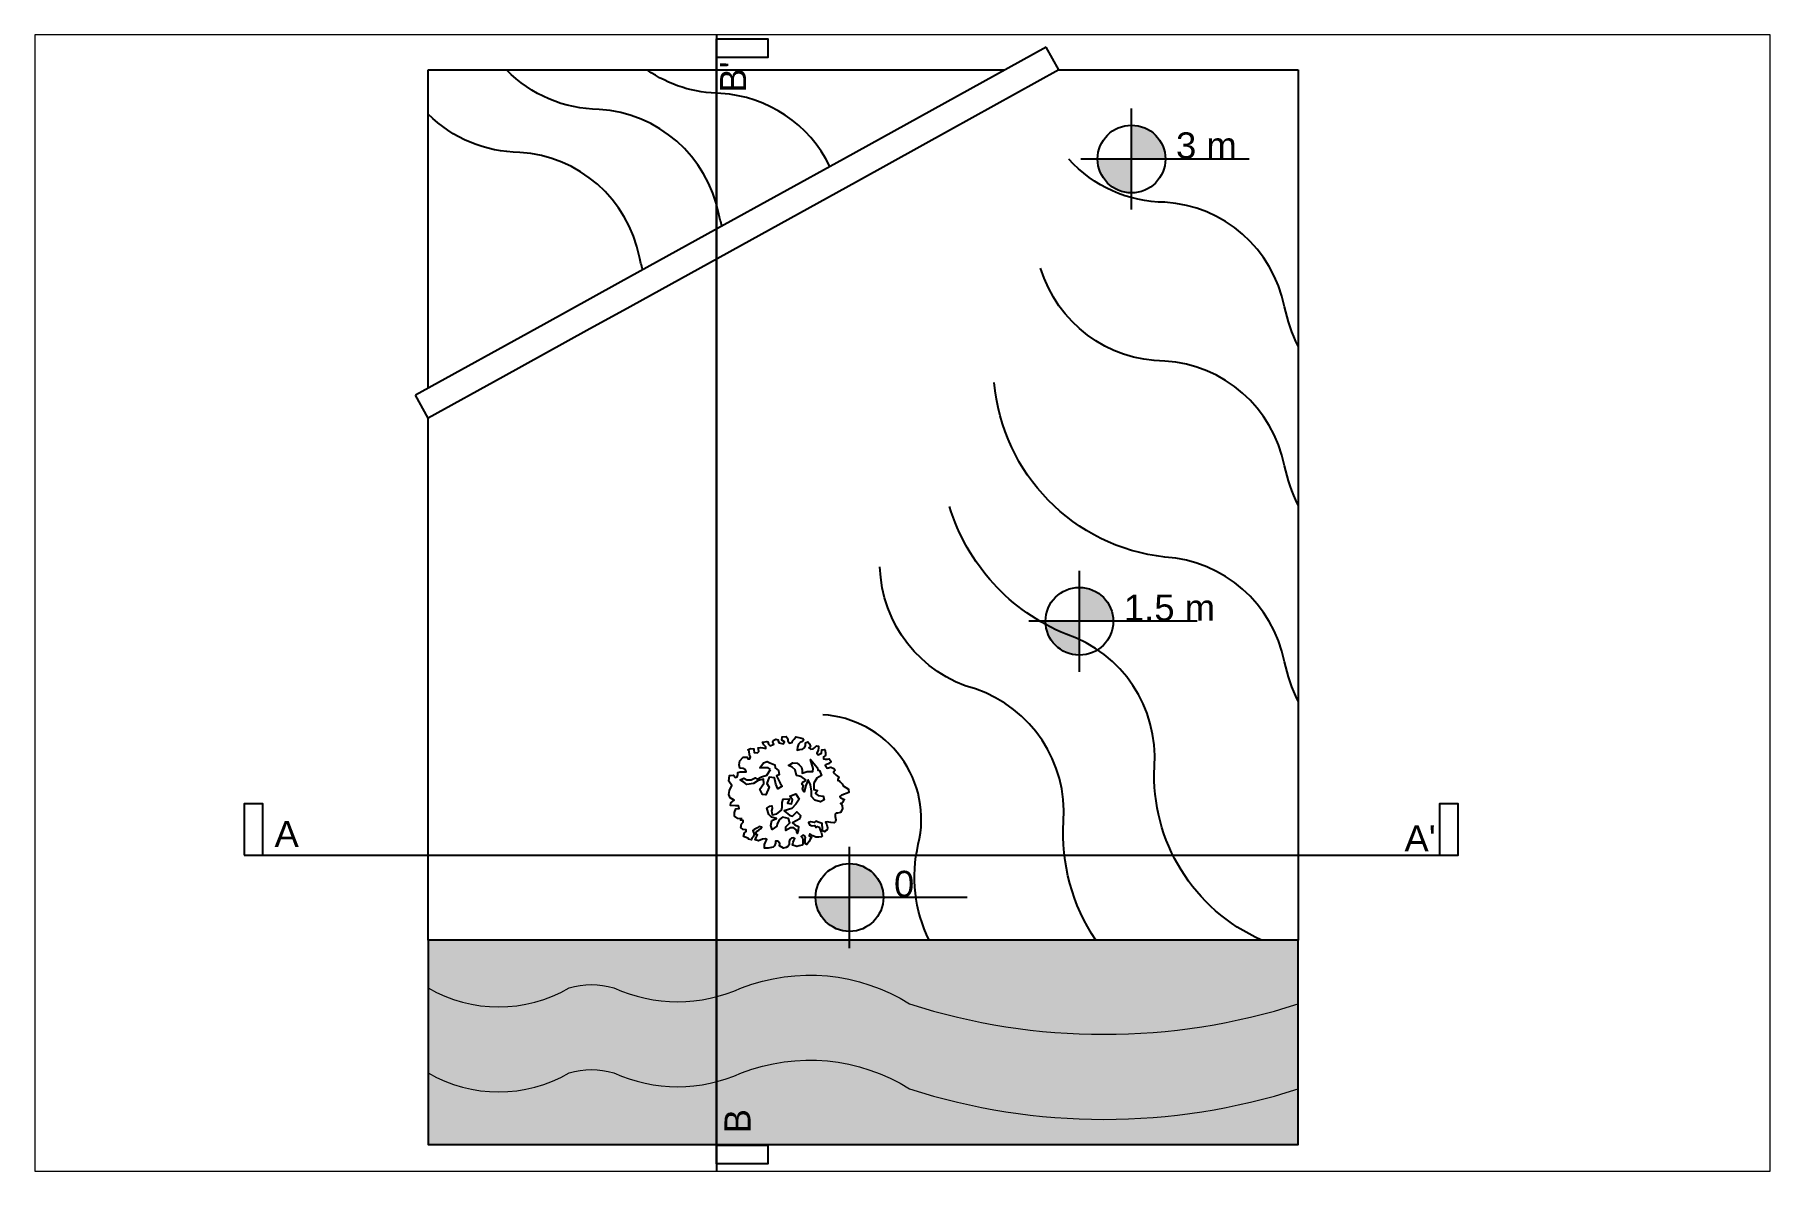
# Paper-space layout 'Layout1' of a CAD drawing. Header units: millimetres. Extents: x 7 to 406, y 0 to 261.
# The model-space entities are those that its viewports show. They can reach past a viewport. Long polylines and large blocks are cut down to what shows.
import ezdxf

# ---------------------------------------------------------------- set-up
doc = ezdxf.new("R2010")
doc.units = ezdxf.units.MM
for name, color, linetype in [('A-FLOOR-LEVL', 1, 'Continuous'), ('A-WALL-FULL-EXTR', 1, 'Continuous'), ('ALBERO_PRUNUS', 116, 'Continuous')]:
    doc.layers.add(name, color=color, linetype=linetype)
doc.layers.add('ACQUA - water hatch', color=7, linetype='Continuous', lineweight=0, true_color=0x0f87ff)
doc.layers.add('nplt', color=6, linetype='Continuous', plot=False)
doc.styles.add('Annotativa', font='arial.ttf')

msp = doc.modelspace()

# ---------------------------------------------------------------- hatches: boundary and pattern name
at = {"layer": 'nplt', "true_color": 0x2776bb}
h = msp.add_hatch(color=152, dxfattribs=at)
h.dxf.hatch_style = 1
h.paths.add_polyline_path([(3727.9, 613.7, -0.23721), (4114.5, 577.1, 0.156718), (5007.6, 577.1), (5007.6, 723.8), (3007.6, 723.8), (3007.6, 613.7, 0.269141), (3331.7, 613.7, -0.152554), (3434.1, 613.7, 0.214942)])
at = {"layer": 'nplt', "true_color": 0x105689}
h = msp.add_hatch(color=146, dxfattribs=at)
h.dxf.hatch_style = 1
h.paths.add_polyline_path([(4114.5, 381.6, 0.156718), (5007.6, 381.6), (5007.6, 577.1, -0.156718), (4114.5, 577.1, 0.23721), (3727.9, 613.7, -0.214942), (3434.1, 613.7, 0.152554), (3331.7, 613.7, -0.269141), (3007.6, 613.7), (3007.6, 418.3, 0.269141), (3331.7, 418.3, -0.152554), (3434.1, 418.3, 0.214942), (3727.9, 418.3, -0.23721)])
at = {"layer": 'nplt'}
h = msp.add_hatch(color=5, dxfattribs=at)
h.dxf.hatch_style = 1
h.paths.add_polyline_path([(5007.6, 254.2), (5007.6, 381.6, -0.156718), (4114.5, 381.6, 0.23721), (3727.9, 418.3, -0.214942), (3434.1, 418.3, 0.152554), (3331.7, 418.3, -0.269141), (3007.6, 418.3), (3007.6, 254.2)])

# ---------------------------------------------------------------- linework, layer by layer
for points in [[(3683, 2365, -0.017303), (3675.9, 2392.7, 0.340587), (3400.6, 2633.3, -0.200147), (3187.8, 2723.8, -0.200147)], [(3931.3, 2502, 0.270407), (3680.5, 2669.9, -0.151531), (3510.8, 2723.8, -0.151531)], [(3500.9, 2264.7, -0.018179), (3493.3, 2293.8, 0.340587), (3218.1, 2534.4, -0.197305), (3007.6, 2622.5, -0.197305)], [(5007.6, 2089, -0.057831), (4976.4, 2179.2, 0.340587), (4701.2, 2419.8, -0.209952), (4480.5, 2518.5)], [(5007.6, 1723.8, -0.057831), (4976.4, 1814.1, 0.340587), (4701.2, 2054.6, -0.328806), (4415.6, 2268.2)], [(5007.6, 1273.2, -0.057831), (4976.4, 1363.4, 0.340587), (4701.2, 1604, -0.357305), (4308.9, 2005.8)], [(4923.6, 723.8, -0.310129), (4677.2, 1122.5, 0.340587), (4474.6, 1426.8, -0.22642), (4206.1, 1720.7, -1.578369)], [(4542.2, 723.8, -0.165165), (4468.4, 996.6, 0.340587), (4265.8, 1300.9, -0.328806), (4046.2, 1581.9, -1.578369)], [(4159.3, 723.8, -0.174775), (4134.4, 943.9, 0.46813), (3914.8, 1241.7, -35.640438), (3914.8, 1241.7)]]:
    msp.add_lwpolyline(points, format="xyb")
msp.add_lwpolyline([(3007.6, 723.8), (3007.6, 254.2), (5007.6, 254.2), (5007.6, 723.8)])
at = {"layer": 'A-FLOOR-LEVL'}
msp.add_line((3471.8, 2179.4), (3372.5, 2125.2), dxfattribs=at)
at = {"layer": 'A-WALL-FULL-EXTR'}
for p, q in [((4428.6, 2776.3), (3962.4, 2519.1)), ((4457.6, 2723.8), (4428.6, 2776.3)), ((3007.6, 1992.3), (3007.6, 2723.8)), ((3007.6, 2723.8), (4333.4, 2723.8)), ((4457.6, 2723.8), (4208.6, 2586.3)), ((4457.6, 2723.8), (5007.6, 2723.8)), ((5007.6, 2723.8), (5007.6, 723.8)), ((4208.6, 2586.3), (3996.7, 2469.3)), ((3962.4, 2519.1), (3672.9, 2359.4)), ((3996.7, 2469.3), (3701.2, 2306.1)), ((3672.9, 2359.4), (3443.5, 2232.9)), ((3701.2, 2306.1), (3471.8, 2179.4)), ((3443.5, 2232.9), (3273.5, 2139)), ((3273.5, 2139), (2978.6, 1976.3)), ((3372.5, 2125.2), (3179.7, 2018.8)), ((3179.7, 2018.8), (3007.6, 1923.8)), ((3007.6, 1923.8), (2978.6, 1976.3)), ((3007.6, 723.8), (3007.6, 1923.8)), ((5007.6, 723.8), (3007.6, 723.8))]:
    msp.add_line(p, q, dxfattribs=at)
at = {"layer": 'ACQUA - water hatch'}
for points in [[(3007.6, 613.7, 0.269141), (3331.7, 613.7, -0.152554), (3434.1, 613.7, 0.214942), (3727.9, 613.7, -0.23721), (4114.5, 577.1, 0.156718), (5007.6, 577.1, -1.209674)], [(3007.6, 418.3, 0.269141), (3331.7, 418.3, -0.152554), (3434.1, 418.3, 0.214942), (3727.9, 418.3, -0.23721), (4114.5, 381.6, 0.156718), (5007.6, 381.6, -1.209674)]]:
    msp.add_lwpolyline(points, format="xyb", dxfattribs=at)
at = {"layer": 'ALBERO_PRUNUS'}
for points in [[(3729.4, 1002.7), (3719.7, 1003.1), (3712.1, 1008.2), (3711.6, 1016.7), (3715, 1025.6), (3722.2, 1026), (3721, 1032.3), (3714.2, 1032.3), (3702.7, 1033.2), (3703.6, 1039.6), (3711.2, 1045.5), (3701.5, 1051), (3698.5, 1058.6), (3700.2, 1067.5), (3705.4, 1079), (3698.9, 1088.7), (3700.2, 1101.8), (3709.5, 1103.1), (3713.8, 1097.2), (3718, 1098.9), (3719.7, 1103.5), (3719.3, 1108.6), (3724.8, 1110.3), (3738.3, 1110.7), (3737.1, 1115), (3732, 1117.9), (3723.9, 1118.8), (3722.2, 1126.4), (3724.3, 1135.7), (3731.5, 1144.2), (3738.3, 1144.2), (3740.9, 1144.2), (3742.1, 1140), (3747.2, 1140), (3748.9, 1144.6), (3746.4, 1149.3), (3745.5, 1158.2), (3742.1, 1160.7), (3748.5, 1164.1), (3756.1, 1163.7), (3756.5, 1161.1), (3757.4, 1155.2), (3765, 1153.9), (3768, 1157.3), (3767.1, 1162.8), (3765.9, 1165.8), (3772.2, 1166.7), (3777.3, 1165.4), (3783.7, 1164.5), (3784.1, 1168.3), (3779, 1172.2), (3776, 1178.9), (3785.8, 1180.2), (3788.7, 1179.4), (3789.6, 1174.3), (3793.8, 1170.5), (3801, 1173), (3802.3, 1174.3), (3799.8, 1178.9), (3800.6, 1182.3), (3806.5, 1185.3), (3812.5, 1184.4), (3812.5, 1180.6), (3814.6, 1176.8), (3823.9, 1175.1), (3826.5, 1179.8), (3820.9, 1183.2), (3821.4, 1191.2), (3830.3, 1191.7), (3834.1, 1186.6), (3834.5, 1181.5), (3838.3, 1176.4), (3844.7, 1177.7), (3845.5, 1181.5), (3849.3, 1185.7), (3852.7, 1190.8), (3859.5, 1189.1), (3868.8, 1187.4), (3870.9, 1184.4), (3868, 1180.2), (3862.5, 1177.7), (3859.1, 1174.3), (3857, 1167.1), (3856.1, 1160.3), (3862, 1161.6), (3868, 1162.8), (3873.1, 1165.4), (3875.2, 1171.3), (3875.2, 1176.8), (3880.3, 1179.4), (3884.1, 1174.7), (3886.2, 1168.8), (3882.8, 1165.4), (3887.5, 1162.8), (3893, 1163.3), (3896.8, 1166.7), (3900.2, 1170.5), (3904.8, 1169.6), (3904.8, 1165), (3904, 1160.3), (3901, 1153.1), (3904.4, 1149.3), (3911.6, 1153.1), (3912.9, 1160.7), (3919.2, 1161.6), (3920.9, 1153.9), (3920.9, 1148), (3916.3, 1144.6), (3916.3, 1140), (3920.5, 1139.5), (3926, 1139.5), (3929.8, 1140.4), (3934.1, 1134), (3928.1, 1128.5), (3922.2, 1127.3), (3920.5, 1125.6), (3925.2, 1119.2), (3933.2, 1120.9), (3940, 1118.4), (3943, 1114.5), (3939.6, 1109.5), (3941.7, 1106.9), (3945.9, 1102.7), (3951.9, 1098.4), (3949.3, 1092.5), (3949.2, 1090.9), (3953.1, 1089.6), (3955.2, 1086.4), (3955.2, 1086.4), (3959.5, 1082.6), (3959.5, 1082.6), (3961.5, 1078.2), (3973.9, 1070.5), (3974.7, 1062.9), (3958.8, 1056.9), (3958.5, 1056.9), (3958.1, 1056.6), (3954.3, 1054.1), (3953.8, 1053.8), (3956, 1050.7), (3963.8, 1047), (3964.7, 1047.2), (3961.3, 1042.7), (3960.9, 1040.9), (3958.8, 1037.9), (3955.7, 1037.9), (3958.6, 1034.9), (3959.5, 1032.3), (3959.9, 1025.6), (3955.7, 1016.7), (3948.5, 1015.8), (3945.9, 1015.4), (3943, 1012.9), (3943, 1007.8), (3944.7, 1000.1), (3944.2, 996.3), (3940.4, 993.4), (3933.2, 993.8), (3929, 995.1), (3924.8, 995.9), (3920.9, 995.1), (3923.9, 988.7), (3926, 981.9), (3924.8, 977.3), (3920.9, 975.2), (3919.2, 972.6), (3914.2, 975.2), (3914.2, 979), (3913.3, 992.1), (3904, 995.1), (3898.5, 996.8), (3895.5, 994.2), (3887, 995.9), (3882, 993.8), (3884.1, 988.7), (3890, 986.6), (3896.4, 987.4), (3899.8, 982.8), (3902.3, 984.5), (3906.1, 983.2), (3909.1, 977.3), (3911.2, 971.8), (3913.7, 962.9), (3911.6, 960.7), (3905.7, 960.3), (3898.9, 960.3), (3895.5, 961.6), (3891.7, 963.7), (3885.3, 967.9), (3883.2, 963.3), (3889.2, 960.3), (3885.3, 954.4), (3883.7, 950.2), (3878.1, 943.8), (3874.3, 945.5), (3873.9, 951.4), (3874.3, 956.1), (3874.8, 959.5), (3873.5, 962.4), (3868.8, 964.6), (3865, 961.6), (3868, 958.6), (3868.8, 953.1), (3868.8, 945.1), (3867.1, 942.1), (3860.4, 940), (3854.8, 938.7), (3850.6, 940), (3845.5, 942.1), (3846.4, 948.5), (3848.5, 952.3), (3850.2, 956.9), (3848.5, 958.6), (3842.6, 958.2), (3839.2, 955.2), (3837.5, 950.2), (3837.5, 943), (3834.5, 938.7), (3830.3, 936.6), (3824.3, 934.9), (3815.4, 940), (3816.3, 945.5), (3811.2, 951), (3806.1, 951), (3805.7, 946.3), (3803.6, 940), (3801, 937.4), (3789.2, 934.9), (3781.1, 935.3), (3780.7, 943.8), (3783.2, 948.5), (3785.8, 955.2), (3783.2, 956.5), (3776.5, 955.7), (3767.1, 951.8), (3759.5, 954.4), (3761.6, 959.5), (3764.6, 965.4), (3759.9, 966.3), (3762.9, 974.3), (3768, 976.4), (3771.4, 979.8), (3774.8, 983.2), (3768.4, 984.5), (3765, 981.5), (3757.4, 977.7), (3754, 975.6), (3757, 967.5), (3754.9, 961.2), (3751.9, 957.8), (3750.6, 954.4), (3744.3, 955.7), (3742.1, 958.2), (3732.8, 961.6), (3734.9, 970.5), (3738.8, 973), (3738.3, 977.3), (3731.5, 977.7), (3726.5, 982.4), (3727.7, 990.8), (3732, 994.6), (3732, 998.5), (3725.6, 999.3)], [(3794.6, 1115.6), (3789, 1119.3), (3769.9, 1119.6), (3778.7, 1131.1), (3787.2, 1134.5), (3793.4, 1130.8), (3804.4, 1126.6), (3805.2, 1119.6), (3812.7, 1113.6), (3814.5, 1103.4), (3808, 1101), (3816.5, 1084.6), (3821.4, 1077.8), (3811.3, 1071.6), (3806.8, 1082.1), (3804, 1096.8), (3791.3, 1098), (3785.9, 1084), (3791.3, 1074.9), (3784.2, 1057.3), (3775.9, 1058.6), (3769.9, 1070.5), (3778.9, 1083.6), (3778.4, 1093.5), (3766.6, 1090.8), (3755.2, 1084), (3740.4, 1081.7), (3733, 1086.9), (3725.2, 1092.1), (3733.3, 1095.7), (3740, 1092), (3750.1, 1092), (3759, 1097), (3764.2, 1093.8), (3774, 1098.7), (3786.3, 1103)], [(3876.4, 1091), (3865.4, 1099.6), (3854.4, 1102), (3851.2, 1114.7), (3844.3, 1121), (3836.1, 1124.8), (3846.2, 1131.5), (3855.6, 1130.1), (3860.3, 1126.9), (3865.6, 1121), (3867.5, 1114.3), (3867, 1107.7), (3878.8, 1111.4), (3891.6, 1111.6), (3892.3, 1117.9), (3886.7, 1138.8), (3902.7, 1119.6), (3903.1, 1114.4), (3907, 1113.4), (3912, 1102), (3901, 1095.7), (3894.3, 1084.5), (3894.3, 1069.9), (3902.9, 1067.4), (3898, 1060.9), (3904.5, 1056.4), (3915.5, 1054.4), (3918, 1045.8), (3909.4, 1041.3), (3896.4, 1045.4), (3889, 1054), (3888.6, 1066.2), (3886.2, 1080.4), (3880.9, 1091.9), (3876, 1079.2), (3872.3, 1064.2), (3868.2, 1070.6), (3870.3, 1078.7), (3866.7, 1082), (3869.5, 1087.7)], [(3808.9, 1013.7), (3819.9, 1022), (3821.3, 1029.3), (3821.3, 1039.9), (3823.6, 1047.7), (3837.9, 1048.2), (3833.7, 1038.5), (3842.9, 1036.7), (3845.2, 1045.9), (3839.3, 1054.2), (3852.6, 1059.7), (3860.4, 1047.3), (3852.6, 1036.2), (3843.9, 1026.1), (3825.9, 1021), (3839.3, 1010.4), (3845.2, 1008.6), (3855.4, 1018.3), (3863.7, 1010.4), (3862.3, 1002.6), (3844.8, 993), (3850.3, 988.3), (3859.1, 985.1), (3858.1, 975.5), (3855.8, 968.5), (3854.5, 976.4), (3848, 981.9), (3840.6, 981.9), (3829.6, 975.9), (3829.6, 983.7), (3839.3, 993.4), (3835.6, 1003.5), (3821.8, 1006.3), (3815.3, 1001.2), (3809.8, 990.6), (3809.3, 985.6), (3798.7, 978.2), (3795.5, 987), (3797.8, 998.9), (3808.4, 1003.5), (3796.9, 1006.3), (3790.9, 1012.3), (3785.8, 1026.6), (3792.8, 1031.2), (3797.4, 1032.1), (3798.3, 1026.1), (3796.9, 1020.6), (3798.7, 1011.8)]]:
    msp.add_lwpolyline(points, close=True, dxfattribs=at)
at = {"layer": 'nplt'}
msp.add_lwpolyline([(3670.5, 3004.5), (3670.5, -356.9)], dxfattribs=at)

psp = doc.layouts.get("Layout1")

# ---------------------------------------------------------------- hatches: boundary and pattern name
h = psp.add_hatch(color=256)
h.dxf.hatch_style = 1
h.paths.add_polyline_path([(259.02, 232.65), (266.81, 232.65, 0.414214), (259.02, 240.44)])
h.paths.add_polyline_path([(259.02, 224.87), (259.02, 232.65), (252.4, 232.65), (251.23, 232.65, 0.414214)])
h = psp.add_hatch(color=256)
h.dxf.hatch_style = 1
h.paths.add_polyline_path([(247.04, 126.41), (254.83, 126.41, 0.414214), (247.04, 134.19)])
h.paths.add_polyline_path([(247.04, 118.62), (247.04, 126.41), (240.43, 126.41), (239.26, 126.41, 0.414214)])
h = psp.add_hatch(color=256)
h.dxf.hatch_style = 1
h.paths.add_polyline_path([(194.19, 62.91), (201.98, 62.91, 0.414214), (194.19, 70.7)])
h.paths.add_polyline_path([(194.19, 55.12), (194.19, 62.91), (187.57, 62.91), (186.4, 62.91, 0.414214)])

# ---------------------------------------------------------------- linework, layer by layer
for points in [[(163.62, 1.72), (163.62, 260.25), (175.4, 260.25), (175.4, 256), (163.62, 256)], [(259.02, 221.04), (259.02, 244.27)], [(286.1, 232.65), (252.4, 232.65), (247.4, 232.65)], [(247.04, 114.79), (247.04, 138.02)], [(274.12, 126.41), (240.43, 126.41), (235.43, 126.41)], [(55.03, 72.67), (334.1, 72.67), (334.1, 84.46), (329.85, 84.46), (329.85, 72.67)], [(59.28, 72.67), (59.28, 84.46), (55.03, 84.46), (55.03, 72.67)], [(194.19, 51.29), (194.19, 74.53)], [(221.27, 62.91), (187.57, 62.91), (182.57, 62.91)], [(163.62, 5.97), (175.4, 5.97), (175.4, 1.72), (163.62, 1.72)]]:
    psp.add_lwpolyline(points)
for centre in [(259.02, 232.65), (247.04, 126.41), (194.19, 62.91)]:
    psp.add_circle(centre, 7.79)

# ---------------------------------------------------------------- texts
at = {"char_height": 6, "attachment_point": 7, "rotation": 90, "style": 'Annotativa'}
for s, insert in [("B'", (170.42, 247.91)), ('B', (171.45, 8.69))]:
    psp.add_mtext_dynamic_manual_height_columns(s, width=22.1254, gutter_width=12.5, heights=[0], dxfattribs=dict(at, insert=insert))
at = {"char_height": 6, "attachment_point": 1, "style": 'Annotativa'}
for s, insert in [('3 m', (269.25, 238.78)), ('1.5 m', (257.27, 132.53)), ('A', (62, 80.51)), ("A'", (321.77, 79.48)), ('0', (204.42, 69.04))]:
    psp.add_mtext_dynamic_manual_height_columns(s, width=22.1254, gutter_width=12.5, heights=[0], dxfattribs=dict(at, insert=insert))

# ---------------------------------------------------------------- viewports
at = {"layer": 'nplt'}
psp.add_viewport(center=(206.37, 130.6), size=(399.01, 261.2591), view_center_point=(4098.02, 1498.57), view_height=2612.5909, dxfattribs=at)

doc.saveas('drawing.dxf')
